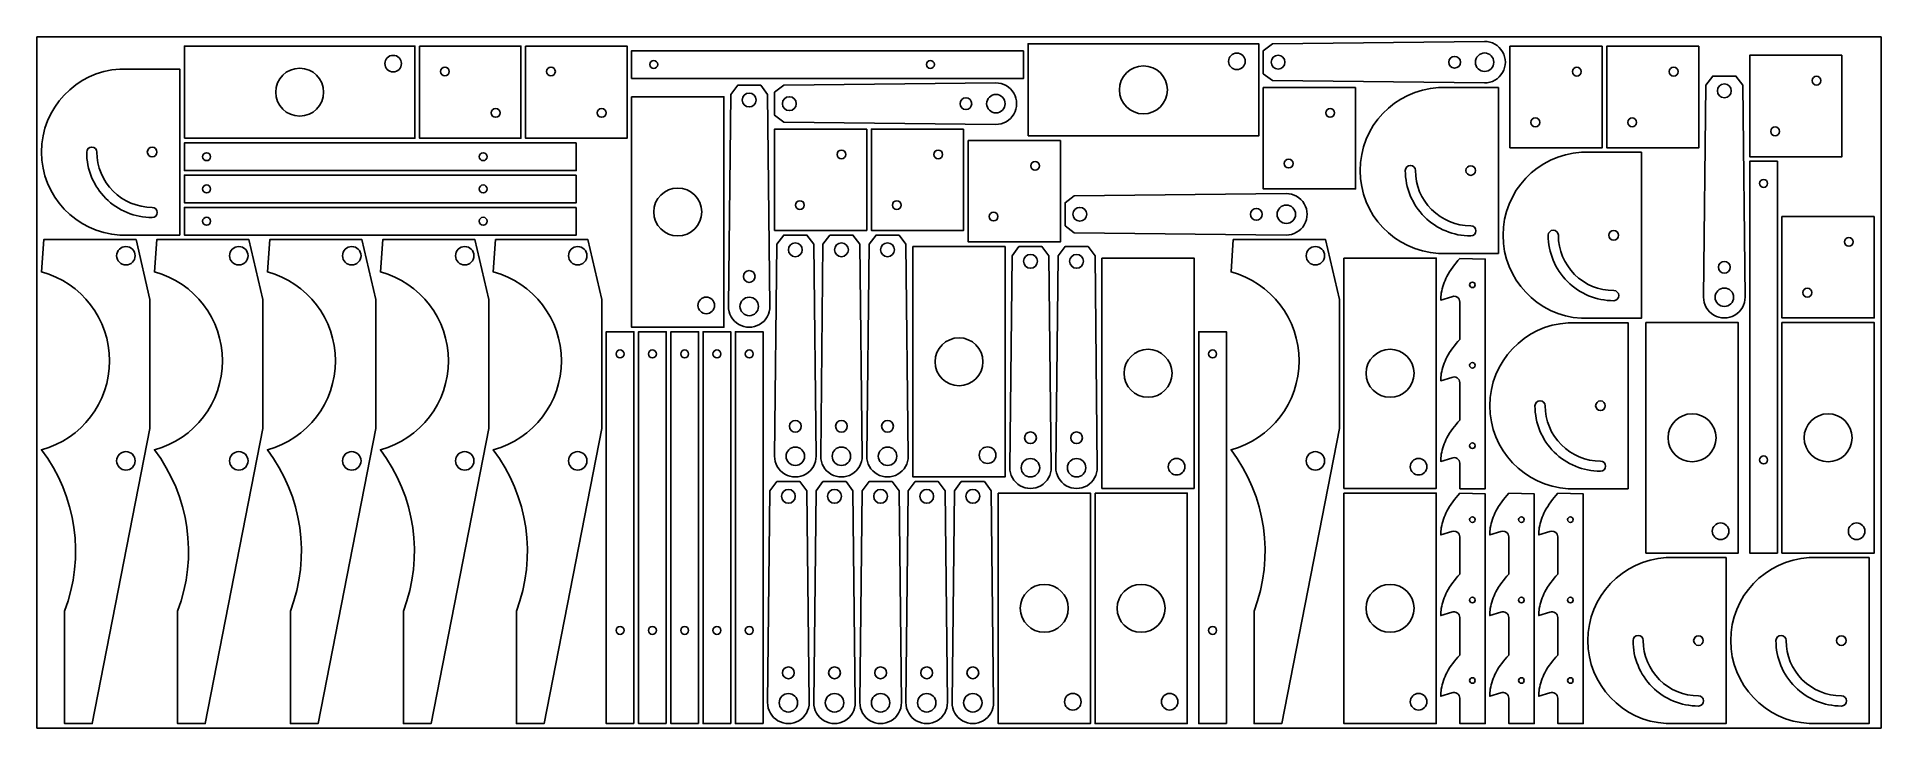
# Model space of a CAD drawing. Header units: metres. Extents: x 0 to 4000, y 0 to 1500.
import ezdxf

# ---------------------------------------------------------------- set-up
doc = ezdxf.new("R2010")
doc.units = ezdxf.units.M

msp = doc.modelspace()

# ---------------------------------------------------------------- linework, layer by layer
for points in [[(0, 0), (4000, 0), (4000, 1500), (0, 1500)], [(320, 1280), (820, 1280), (820, 1480), (320, 1480)], [(830, 1480), (830, 1280), (1050, 1280), (1050, 1480)], [(1060, 1480), (1060, 1280), (1280, 1280), (1280, 1480)], [(2150, 1285), (2650, 1285), (2650, 1485), (2150, 1485)], [(2140, 1470), (1290, 1470), (1290, 1410), (2140, 1410)], [(3395, 1479.5), (3195, 1479.5), (3195, 1259.5), (3395, 1259.5)], [(3605, 1479.5), (3405, 1479.5), (3405, 1259.5), (3605, 1259.5)], [(3915, 1460), (3715, 1460), (3715, 1240), (3915, 1240)], [(1290, 1370), (1290, 870), (1490, 870), (1490, 1370)], [(2860, 1390), (2660, 1390), (2660, 1170), (2860, 1170)], [(1800, 1300), (1600, 1300), (1600, 1080), (1800, 1080)], [(2010, 1300), (1810, 1300), (1810, 1080), (2010, 1080)], [(1170, 1270), (320, 1270), (320, 1210), (1170, 1210)], [(2220, 1275), (2020, 1275), (2020, 1055), (2220, 1055)], [(1170, 1200), (320, 1200), (320, 1140), (1170, 1140)], [(3775, 380), (3775, 1230), (3715, 1230), (3715, 380)], [(1170, 1130), (320, 1130), (320, 1070), (1170, 1070)], [(3985, 1110), (3785, 1110), (3785, 890), (3985, 890)], [(1900, 1045), (1900, 545), (2100, 545), (2100, 1045)], [(2310, 1020), (2310, 520), (2510, 520), (2510, 1020)], [(2835, 1020), (2835, 520), (3035, 520), (3035, 1020)], [(3490, 880), (3490, 380), (3690, 380), (3690, 880)], [(3785, 880), (3785, 380), (3985, 380), (3985, 880)], [(1295, 10), (1295, 860), (1235, 860), (1235, 10)], [(1365, 10), (1365, 860), (1305, 860), (1305, 10)], [(1435, 10), (1435, 860), (1375, 860), (1375, 10)], [(1505, 10), (1505, 860), (1445, 860), (1445, 10)], [(1575, 10), (1575, 860), (1515, 860), (1515, 10)], [(2580, 10), (2580, 860), (2520, 860), (2520, 10)], [(2085, 510), (2085, 10), (2285, 10), (2285, 510)], [(2295, 510), (2295, 10), (2495, 10), (2495, 510)], [(2835, 510), (2835, 10), (3035, 10), (3035, 510)]]:
    msp.add_lwpolyline(points, close=True)
for points in [[(2680, 1405), (3139.5, 1400, 1.010934), (3139.5, 1490), (2680, 1485), (2660, 1470), (2660, 1420)], [(754.7, 1441.9, -1), (790.7, 1441.9, -1)], [(1329.4, 1440, -1), (1346.6, 1440, -1)], [(1929.4, 1440, -1), (1946.6, 1440, -1)], [(2584.7, 1446.9, -1), (2620.7, 1446.9, -1)], [(2677, 1445, -1), (2707, 1445, -1)], [(3062.2, 1445, -1), (3087.7, 1445, -1)], [(3120, 1445, -1), (3160, 1445, -1)], [(180, 1430, 0.944444), (180, 1070), (310, 1070), (310, 1430)], [(518, 1380, -1), (622, 1380, -1)], [(875.5, 1425, -1), (894.5, 1425, -1)], [(1105.5, 1425, -1), (1124.5, 1425, -1)], [(1620, 1315), (2079.5, 1310, 1.010934), (2079.5, 1400), (1620, 1395), (1600, 1380), (1600, 1330)], [(2348, 1385, -1), (2452, 1385, -1)], [(3340, 1434, -1), (3340, 1415, -1)], [(3550, 1434, -1), (3550, 1415, -1)], [(3620, 1395), (3615, 935.5, 1.010934), (3705, 935.5), (3700, 1395), (3685, 1415), (3635, 1415)], [(3860, 1414.5, -1), (3860, 1395.5, -1)], [(1505, 1375), (1500, 915.5, 1.010934), (1590, 915.5), (1585, 1375), (1570, 1395), (1520, 1395)], [(1545, 1378, -1), (1545, 1348, -1)], [(1617, 1355, -1), (1647, 1355, -1)], [(2002.2, 1355, -1), (2027.7, 1355, -1)], [(2060, 1355, -1), (2100, 1355, -1)], [(3040, 1390, 0.944444), (3040, 1030), (3170, 1030), (3170, 1390)], [(3660, 1398, -1), (3660, 1368, -1)], [(985.5, 1335, -1), (1004.5, 1335, -1)], [(1215.5, 1335, -1), (1234.5, 1335, -1)], [(2805, 1344.5, -1), (2805, 1325.5, -1)], [(3250, 1324, -1), (3250, 1305, -1)], [(3460, 1324, -1), (3460, 1305, -1)], [(3770, 1304.5, -1), (3770, 1285.5, -1)], [(130, 1250, 0.414214), (250, 1130, -1), (250, 1108, -0.414214), (108, 1250, -1)], [(250, 1260.5, -1), (250, 1239.5, -1)], [(359.4, 1240, -1), (376.6, 1240, -1)], [(959.4, 1240, -1), (976.6, 1240, -1)], [(1745, 1254.5, -1), (1745, 1235.5, -1)], [(1955, 1254.5, -1), (1955, 1235.5, -1)], [(3350, 1249.5, 0.944444), (3350, 889.5), (3480, 889.5), (3480, 1249.5)], [(2165, 1229.5, -1), (2165, 1210.5, -1)], [(2715, 1234.5, -1), (2715, 1215.5, -1)], [(2990, 1210, 0.414214), (3110, 1090, -1), (3110, 1068, -0.414214), (2968, 1210, -1)], [(3110, 1220.5, -1), (3110, 1199.5, -1)], [(359.4, 1170, -1), (376.6, 1170, -1)], [(959.4, 1170, -1), (976.6, 1170, -1)], [(1390, 1172, -1), (1390, 1068, -1)], [(3745, 1190.6, -1), (3745, 1173.4, -1)], [(1655, 1144.5, -1), (1655, 1125.5, -1)], [(1865, 1144.5, -1), (1865, 1125.5, -1)], [(2250, 1075), (2709.5, 1070, 1.010934), (2709.5, 1160), (2250, 1155), (2230, 1140), (2230, 1090)], [(2247, 1115, -1), (2277, 1115, -1)], [(2632.2, 1115, -1), (2657.7, 1115, -1)], [(2690, 1115, -1), (2730, 1115, -1)], [(359.4, 1100, -1), (376.6, 1100, -1)], [(959.4, 1100, -1), (976.6, 1100, -1)], [(2075, 1119.5, -1), (2075, 1100.5, -1)], [(3300, 1069.5, 0.414214), (3420, 949.5, -1), (3420, 927.5, -0.414214), (3278, 1069.5, -1)], [(60, 254), (60, 10), (120, 10), (245, 650), (245, 930), (215, 1060), (15, 1060), (10, 990, -0.764508), (10, 604, -0.258319)], [(193, 1045, -1), (193, 1005, -1)], [(305, 254), (305, 10), (365, 10), (490, 650), (490, 930), (460, 1060), (260, 1060), (255, 990, -0.764508), (255, 604, -0.258319)], [(438, 1045, -1), (438, 1005, -1)], [(550, 254), (550, 10), (610, 10), (735, 650), (735, 930), (705, 1060), (505, 1060), (500, 990, -0.764508), (500, 604, -0.258319)], [(683, 1045, -1), (683, 1005, -1)], [(795, 254), (795, 10), (855, 10), (980, 650), (980, 930), (950, 1060), (750, 1060), (745, 990, -0.764508), (745, 604, -0.258319)], [(928, 1045, -1), (928, 1005, -1)], [(1040, 254), (1040, 10), (1100, 10), (1225, 650), (1225, 930), (1195, 1060), (995, 1060), (990, 990, -0.764508), (990, 604, -0.258319)], [(1173, 1045, -1), (1173, 1005, -1)], [(1605, 1050), (1600, 590.5, 1.010934), (1690, 590.5), (1685, 1050), (1670, 1070), (1620, 1070)], [(1645, 1053, -1), (1645, 1023, -1)], [(1705, 1050), (1700, 590.5, 1.010934), (1790, 590.5), (1785, 1050), (1770, 1070), (1720, 1070)], [(1745, 1053, -1), (1745, 1023, -1)], [(1805, 1050), (1800, 590.5, 1.010934), (1890, 590.5), (1885, 1050), (1870, 1070), (1820, 1070)], [(1845, 1053, -1), (1845, 1023, -1)], [(2115, 1025), (2110, 565.5, 1.010934), (2200, 565.5), (2195, 1025), (2180, 1045), (2130, 1045)], [(2215, 1025), (2210, 565.5, 1.010934), (2300, 565.5), (2295, 1025), (2280, 1045), (2230, 1045)], [(2640, 254), (2640, 10), (2700, 10), (2825, 650), (2825, 930), (2795, 1060), (2595, 1060), (2590, 990, -0.764508), (2590, 604, -0.258319)], [(2773, 1045, -1), (2773, 1005, -1)], [(3420, 1080, -1), (3420, 1059, -1)], [(3930, 1064.5, -1), (3930, 1045.5, -1)], [(2155, 1028, -1), (2155, 998, -1)], [(2255, 1028, -1), (2255, 998, -1)], [(3086.2, 1018.9, 0.069234), (3058.2, 980, 0.079817), (3046.1, 944.2, 0.047522), (3045, 928.7), (3068.8, 936.1, -0.38638), (3084.6, 930.5, -0.088768), (3086.2, 924.6), (3086.2, 843.4, 0.070436), (3058.2, 804.8, 0.080369), (3046.1, 769.2, 0.047553), (3045, 753.7), (3068.8, 761.1, -0.524686), (3086.2, 749.6), (3086.2, 668, 0.071582), (3058.2, 629.7, 0.08089), (3046.1, 594.2, 0.047581), (3045, 578.7), (3068.8, 586.1, -0.524686), (3086.2, 574.6), (3086.3, 519.5), (3141.3, 519.5), (3141.3, 1017.8)], [(3660, 1012.8, -1), (3660, 987.3, -1)], [(1545, 992.8, -1), (1545, 967.3, -1)], [(3113.5, 967.8, -1), (3113.5, 955.8, -1)], [(1451.9, 935.3, -1), (1451.9, 899.3, -1)], [(1545, 935, -1), (1545, 895, -1)], [(3660, 955, -1), (3660, 915, -1)], [(3840, 954.5, -1), (3840, 935.5, -1)], [(2000, 847, -1), (2000, 743, -1)], [(3321.3, 879.5, 0.944444), (3321.3, 519.5), (3451.3, 519.5), (3451.3, 879.5)], [(1265, 820.6, -1), (1265, 803.4, -1)], [(1335, 820.6, -1), (1335, 803.4, -1)], [(1405, 820.6, -1), (1405, 803.4, -1)], [(1475, 820.6, -1), (1475, 803.4, -1)], [(1545, 820.6, -1), (1545, 803.4, -1)], [(2410, 822, -1), (2410, 718, -1)], [(2550, 820.6, -1), (2550, 803.4, -1)], [(2935, 822, -1), (2935, 718, -1)], [(3113.5, 793.3, -1), (3113.5, 781.3, -1)], [(3271.3, 699.5, 0.414214), (3391.3, 579.5, -1), (3391.3, 557.5, -0.414214), (3249.3, 699.5, -1)], [(3391.3, 710, -1), (3391.3, 689, -1)], [(3590, 682, -1), (3590, 578, -1)], [(3885, 682, -1), (3885, 578, -1)], [(1645, 667.8, -1), (1645, 642.3, -1)], [(1745, 667.8, -1), (1745, 642.3, -1)], [(1845, 667.8, -1), (1845, 642.3, -1)], [(2155, 642.8, -1), (2155, 617.3, -1)], [(2255, 642.8, -1), (2255, 617.3, -1)], [(193, 600, -1), (193, 560, -1)], [(438, 600, -1), (438, 560, -1)], [(683, 600, -1), (683, 560, -1)], [(928, 600, -1), (928, 560, -1)], [(1173, 600, -1), (1173, 560, -1)], [(1645, 610, -1), (1645, 570, -1)], [(1745, 610, -1), (1745, 570, -1)], [(1845, 610, -1), (1845, 570, -1)], [(2061.9, 610.3, -1), (2061.9, 574.3, -1)], [(2773, 600, -1), (2773, 560, -1)], [(3113.5, 618.8, -1), (3113.5, 606.8, -1)], [(2155, 585, -1), (2155, 545, -1)], [(2255, 585, -1), (2255, 545, -1)], [(2471.9, 585.3, -1), (2471.9, 549.3, -1)], [(2996.9, 585.3, -1), (2996.9, 549.3, -1)], [(3745, 590.6, -1), (3745, 573.4, -1)], [(1590, 515), (1585, 55.5, 1.010934), (1675, 55.5), (1670, 515), (1655, 535), (1605, 535)], [(1690, 515), (1685, 55.5, 1.010934), (1775, 55.5), (1770, 515), (1755, 535), (1705, 535)], [(1790, 515), (1785, 55.5, 1.010934), (1875, 55.5), (1870, 515), (1855, 535), (1805, 535)], [(1890, 515), (1885, 55.5, 1.010934), (1975, 55.5), (1970, 515), (1955, 535), (1905, 535)], [(1990, 515), (1985, 55.5, 1.010934), (2075, 55.5), (2070, 515), (2055, 535), (2005, 535)], [(1630, 518, -1), (1630, 488, -1)], [(1730, 518, -1), (1730, 488, -1)], [(1830, 518, -1), (1830, 488, -1)], [(1930, 518, -1), (1930, 488, -1)], [(2030, 518, -1), (2030, 488, -1)], [(3086.2, 509.5, 0.069234), (3058.2, 470.5, 0.079817), (3046.1, 434.8, 0.047522), (3045, 419.3), (3068.8, 426.6, -0.38638), (3084.6, 421.1, -0.088768), (3086.2, 415.1), (3086.2, 334, 0.070436), (3058.2, 295.4, 0.080369), (3046.1, 259.8, 0.047553), (3045, 244.3), (3068.8, 251.6, -0.524686), (3086.2, 240.1), (3086.2, 158.5, 0.071582), (3058.2, 120.3, 0.08089), (3046.1, 84.8, 0.047581), (3045, 69.3), (3068.8, 76.6, -0.524686), (3086.2, 65.1), (3086.3, 10), (3141.3, 10), (3141.3, 508.3)], [(3192.5, 509.5, 0.069234), (3164.5, 470.5, 0.079817), (3152.4, 434.8, 0.047522), (3151.3, 419.3), (3175.1, 426.6, -0.38638), (3190.9, 421.1, -0.088768), (3192.5, 415.1), (3192.5, 334, 0.070436), (3164.5, 295.4, 0.080369), (3152.4, 259.8, 0.047553), (3151.3, 244.3), (3175.1, 251.6, -0.524686), (3192.5, 240.1), (3192.5, 158.5, 0.071582), (3164.5, 120.3, 0.08089), (3152.4, 84.8, 0.047581), (3151.3, 69.3), (3175.1, 76.6, -0.524686), (3192.5, 65.1), (3192.6, 10), (3247.6, 10), (3247.6, 508.3)], [(3298.8, 509.5, 0.069234), (3270.8, 470.5, 0.079817), (3258.7, 434.8, 0.047522), (3257.6, 419.3), (3281.4, 426.6, -0.38638), (3297.2, 421.1, -0.088768), (3298.8, 415.1), (3298.8, 334, 0.070436), (3270.8, 295.4, 0.080369), (3258.7, 259.8, 0.047553), (3257.6, 244.3), (3281.4, 251.6, -0.524686), (3298.8, 240.1), (3298.8, 158.5, 0.071582), (3270.8, 120.3, 0.08089), (3258.7, 84.8, 0.047581), (3257.6, 69.3), (3281.4, 76.6, -0.524686), (3298.8, 65.1), (3298.9, 10), (3353.9, 10), (3353.9, 508.3)], [(3113.5, 458.4, -1), (3113.5, 446.4, -1)], [(3219.8, 458.4, -1), (3219.8, 446.4, -1)], [(3326.1, 458.4, -1), (3326.1, 446.4, -1)], [(3651.9, 445.3, -1), (3651.9, 409.3, -1)], [(3946.9, 445.3, -1), (3946.9, 409.3, -1)], [(3533.9, 370, 0.944444), (3533.9, 10), (3663.9, 10), (3663.9, 370)], [(3843.9, 370, 0.944444), (3843.9, 10), (3973.9, 10), (3973.9, 370)], [(2185, 312, -1), (2185, 208, -1)], [(2395, 312, -1), (2395, 208, -1)], [(2935, 312, -1), (2935, 208, -1)], [(3113.5, 283.9, -1), (3113.5, 271.9, -1)], [(3219.8, 283.9, -1), (3219.8, 271.9, -1)], [(3326.1, 283.9, -1), (3326.1, 271.9, -1)], [(1265, 220.6, -1), (1265, 203.4, -1)], [(1335, 220.6, -1), (1335, 203.4, -1)], [(1405, 220.6, -1), (1405, 203.4, -1)], [(1475, 220.6, -1), (1475, 203.4, -1)], [(1545, 220.6, -1), (1545, 203.4, -1)], [(2550, 220.6, -1), (2550, 203.4, -1)], [(3483.9, 190, 0.414214), (3603.9, 70, -1), (3603.9, 48, -0.414214), (3461.9, 190, -1)], [(3603.9, 200.5, -1), (3603.9, 179.5, -1)], [(3793.9, 190, 0.414214), (3913.9, 70, -1), (3913.9, 48, -0.414214), (3771.9, 190, -1)], [(3913.9, 200.5, -1), (3913.9, 179.5, -1)], [(1630, 132.8, -1), (1630, 107.3, -1)], [(1730, 132.8, -1), (1730, 107.3, -1)], [(1830, 132.8, -1), (1830, 107.3, -1)], [(1930, 132.8, -1), (1930, 107.3, -1)], [(2030, 132.8, -1), (2030, 107.3, -1)], [(3113.5, 109.4, -1), (3113.5, 97.4, -1)], [(3219.8, 109.4, -1), (3219.8, 97.4, -1)], [(3326.1, 109.4, -1), (3326.1, 97.4, -1)], [(1630, 75, -1), (1630, 35, -1)], [(1730, 75, -1), (1730, 35, -1)], [(1830, 75, -1), (1830, 35, -1)], [(1930, 75, -1), (1930, 35, -1)], [(2030, 75, -1), (2030, 35, -1)], [(2246.9, 75.3, -1), (2246.9, 39.3, -1)], [(2456.9, 75.3, -1), (2456.9, 39.3, -1)], [(2996.9, 75.3, -1), (2996.9, 39.3, -1)]]:
    msp.add_lwpolyline(points, format="xyb", close=True)

doc.saveas('drawing.dxf')
